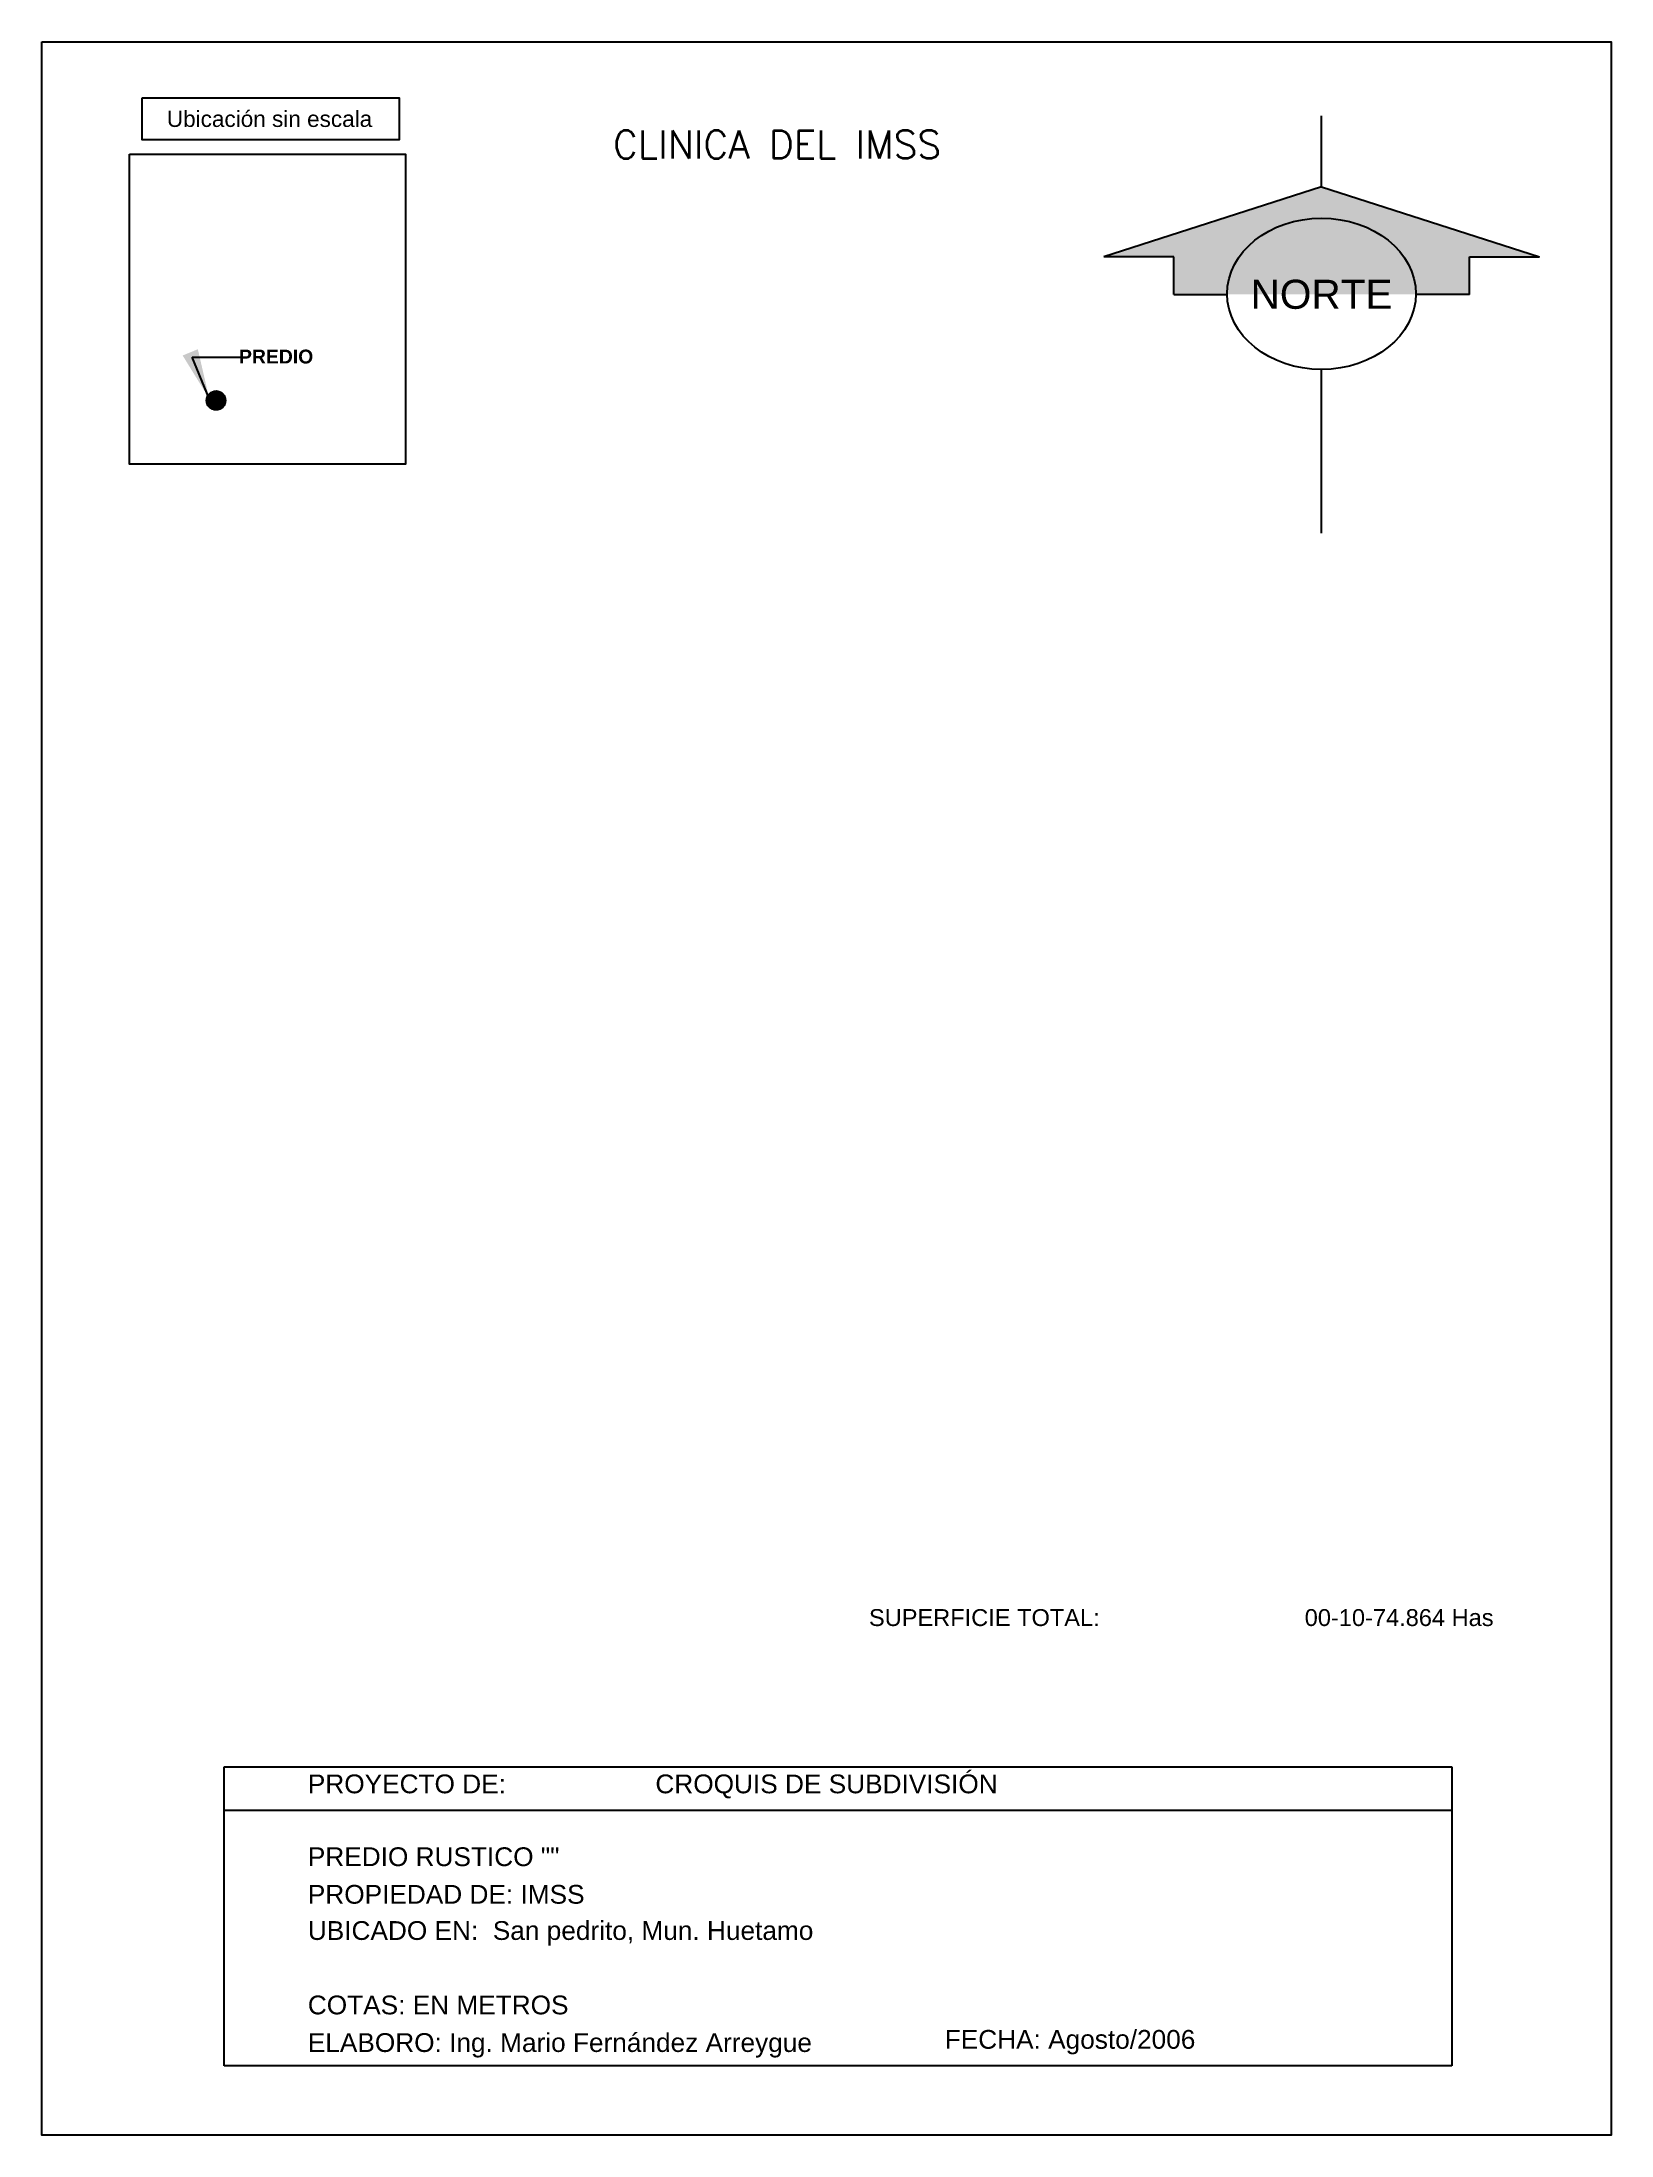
# Model space of a CAD drawing. Header units: millimetres. Extents: x 676 to 754, y 418 to 523.
import ezdxf
from ezdxf.enums import TextEntityAlignment as Align

# ---------------------------------------------------------------- set-up
doc = ezdxf.new("R2010")
doc.units = ezdxf.units.MM
doc.layers.add('cotas', color=7, linetype='Continuous')
doc.styles.add('ROMANS', font='ROMANS.shx', dxfattribs={"width": 0.75})
doc.styles.add('s', font='sanss___.ttf')
doc.styles.add('SANSSERIFBOLD', font='SASB____.pfb')
doc.dimstyles.new('ISO-25', dxfattribs={"dimtxt": 2.5, "dimasz": 2.5, "dimexe": 1.25, "dimexo": 0.625, "dimtad": 1, "dimtxsty": 'Standard', "dimcen": 2.5, "dimadec": 0, "dimazin": 0, "dimtfac": 1, "dimtmove": 0, "dimatfit": 3, "dimfxl": 0, "dimarcsym": 0})

msp = doc.modelspace()

# ---------------------------------------------------------------- hatches: boundary and pattern name
h = msp.add_hatch(color=1)
edge = h.paths.add_edge_path()
edge.add_line((740.01, 515.59), (729.12, 512.09))
edge.add_line((729.12, 512.09), (732.62, 512.09))
edge.add_line((732.62, 512.09), (732.62, 510.22))
edge.add_line((732.62, 510.22), (735.3, 510.22))
edge.add_ellipse((740.01, 510.25), major_axis=(-4.72, 0), ratio=0.801258, start_angle=179.6048, end_angle=360.3952, ccw=False)
edge.add_line((744.73, 510.22), (747.41, 510.22))
edge.add_line((747.41, 510.22), (747.41, 512.09))
edge.add_line((747.41, 512.09), (750.7, 512.09))
edge.add_line((750.7, 512.09), (750.7, 512.15))
edge.add_line((750.7, 512.15), (740.01, 515.59))
at = {"layer": 'cotas'}
h = msp.add_hatch(color=256, dxfattribs=at)
edge = h.paths.add_edge_path()
edge.add_arc((684.73, 504.92), 0.474, 0, 360)

# ---------------------------------------------------------------- linework, layer by layer
at = {"color": 1}
for p, q in [((740.01, 515.59), (740.01, 519.15)), ((740.01, 515.59), (729.12, 512.09)), ((740.01, 515.59), (750.91, 512.09)), ((732.62, 512.09), (729.12, 512.09)), ((732.62, 510.22), (732.62, 512.09)), ((747.41, 512.09), (750.91, 512.09)), ((747.41, 510.22), (747.41, 512.09)), ((732.62, 510.22), (735.3, 510.22)), ((747.41, 510.22), (744.73, 510.22)), ((740.01, 498.29), (740.01, 506.47)), ((685.13, 421.68), (685.13, 436.62)), ((685.13, 436.62), (746.52, 436.62)), ((746.52, 436.62), (746.52, 421.68)), ((685.13, 434.46), (746.52, 434.46)), ((746.52, 421.68), (685.13, 421.68))]:
    msp.add_line(p, q, dxfattribs=at)
for points in [[(676.02, 522.84), (754.49, 522.84), (754.49, 418.21), (676.02, 418.21)], [(681.04, 520.05), (693.89, 520.05), (693.89, 517.94), (681.04, 517.94)]]:
    msp.add_lwpolyline(points, close=True, dxfattribs=at)
msp.add_ellipse((740.01, 510.25), major_axis=(-4.72, 0), ratio=0.801258, dxfattribs=at)
at = {"layer": 'cotas'}
msp.add_lwpolyline([(680.41, 517.23), (694.2, 517.23), (694.2, 501.73), (680.41, 501.73)], close=True, dxfattribs=at)
msp.add_circle((684.73, 504.92), 0.474, dxfattribs=at)

# ---------------------------------------------------------------- texts
at = {"color": 1, "style": 's'}
for s, height, p in [('Ubicación sin escala', 0.8065, (682.27, 518.59)), ('NORTE', 1.453, (736.46, 509.5)), ('SUPERFICIE TOTAL:', 0.8446, (717.38, 443.66)), ('00-10-74.864 Has', 0.8446, (739.17, 443.66)), ('CROQUIS DE SUBDIVISIÓN', 0.9384, (706.7, 435.3)), ('PROYECTO DE:', 0.9384, (689.32, 435.3)), ('PREDIO RUSTICO ""', 0.9384, (689.32, 431.66)), ('PROPIEDAD DE: IMSS', 0.9384, (689.32, 429.78)), ('UBICADO EN:  San pedrito, Mun. Huetamo', 0.9384, (689.32, 427.97)), ('COTAS: EN METROS', 0.9384, (689.32, 424.25)), ('ELABORO: Ing. Mario Fernández Arreygue', 0.9384, (689.32, 422.37)), ('FECHA: Agosto/2006', 0.9384, (721.17, 422.53))]:
    msp.add_text(s, height=height, dxfattribs=at).set_placement(p)
at = {"style": 'ROMANS'}
msp.add_text('CLINICA DEL IMSS', height=1.387, dxfattribs=at).set_placement((712.78, 517.02), align=Align.CENTER)
at = {"layer": 'cotas', "insert": (685.88, 507.46), "char_height": 0.693, "attachment_point": 1, "style": 'SANSSERIFBOLD'}
msp.add_mtext('PREDIO', dxfattribs=at)

# ---------------------------------------------------------------- leaders
at = {"layer": 'cotas', "annotation_type": 0, "has_hookline": 1, "hookline_direction": 0, "text_width": 3.54}
msp.add_leader([(684.39, 505.01), (683.54, 507.08), (686.04, 507.08)], dimstyle='ISO-25', override={"dimgap": 0.625, "dimtad": 0}, dxfattribs=at)

doc.saveas('drawing.dxf')
